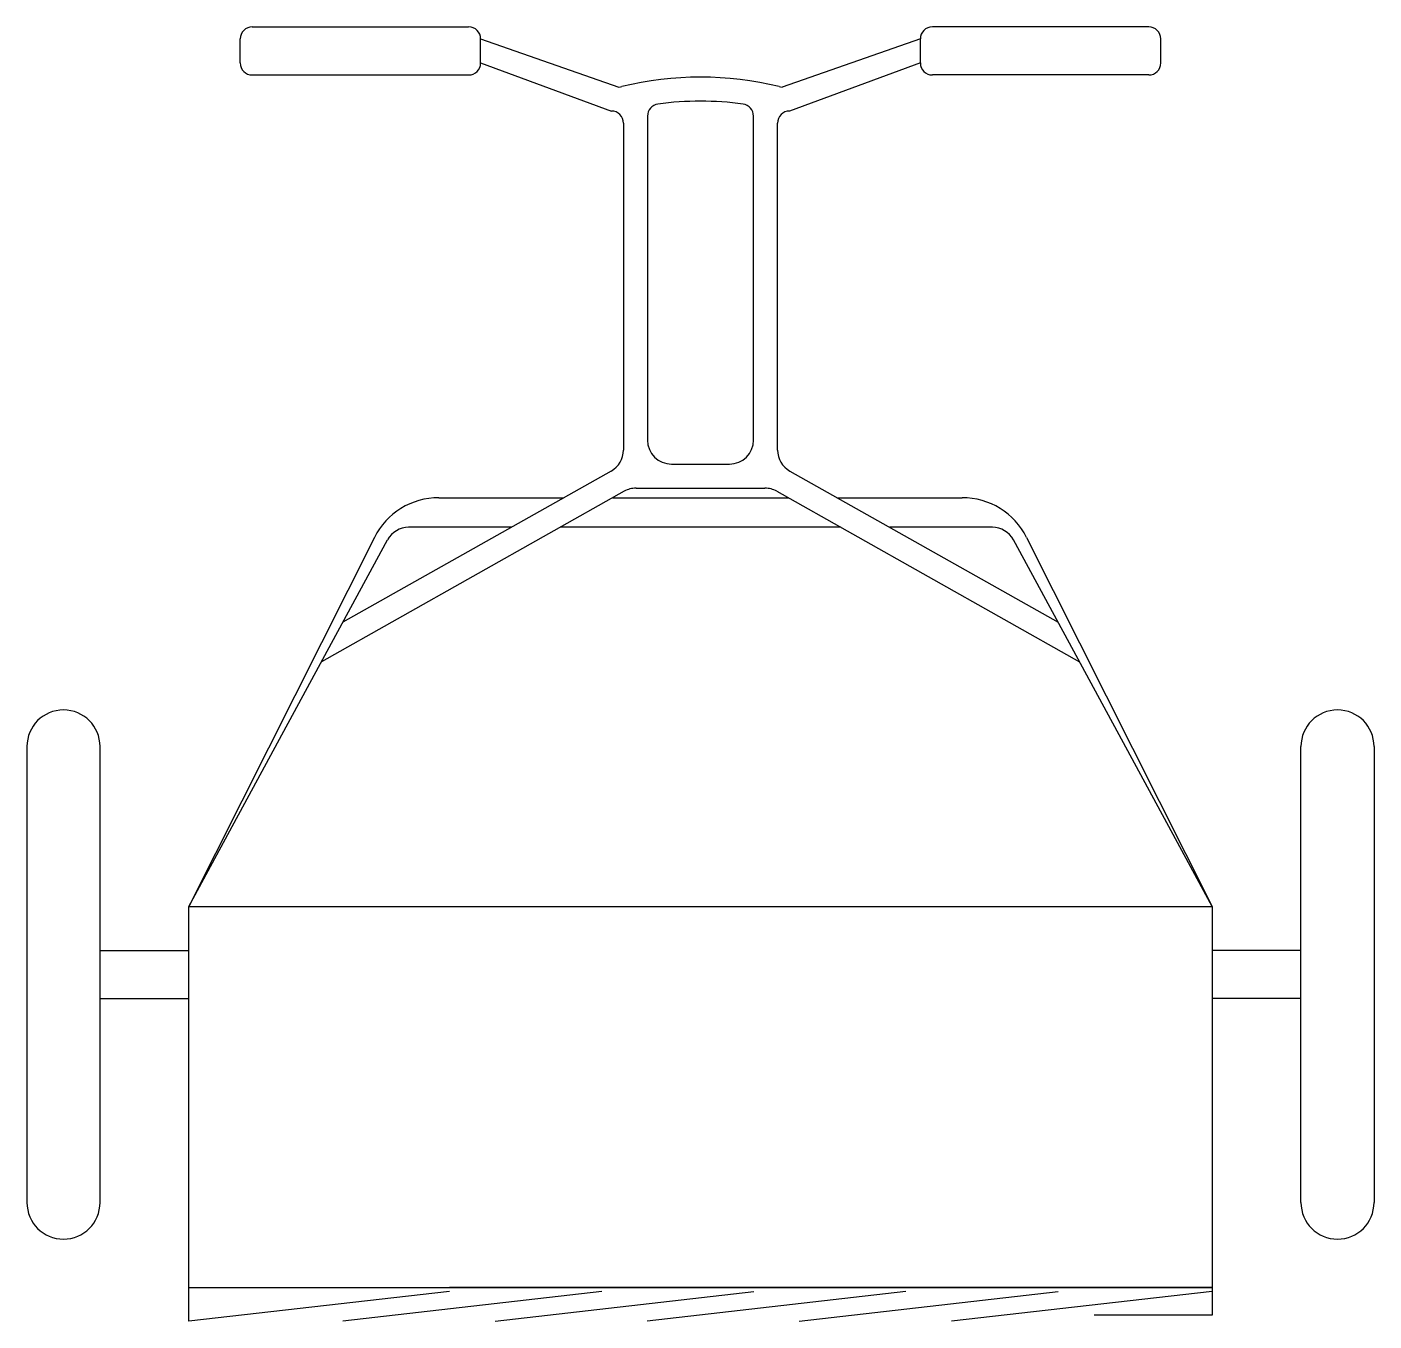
# Model space of a CAD drawing. Extents: x -0.28 to 0.28, y -0.154 to 0.384.
import ezdxf

# ---------------------------------------------------------------- set-up
doc = ezdxf.new("R2010")
doc.units = 0
doc.header["$LTSCALE"] = 0.375
doc.layers.get('0').update_dxf_attribs({"color": 155, "linetype": 'CONTINUOUS'})

msp = doc.modelspace()

# ---------------------------------------------------------------- linework, layer by layer
at = {"color": 0, "linetype": 'BYBLOCK'}
for p, q in [((-0.1864694999999994, 0.3843789999999991), (-0.09646949999999954, 0.3843789999999991)), ((0.1864694999999958, 0.3843789999999991), (0.09646949999999777, 0.3843789999999991)), ((-0.1914694999999984, 0.3693790000000003), (-0.1914694999999984, 0.3793790000000001)), ((-0.09146950000000054, 0.3793790000000001), (-0.03391719847329, 0.3593790000000006)), ((-0.09146950000000054, 0.3693790000000003), (-0.09146950000000054, 0.3793790000000001)), ((0.09146949999999698, 0.3793790000000001), (0.03391719847328822, 0.3593790000000006)), ((0.09146949999999698, 0.3693790000000003), (0.09146949999999698, 0.3793790000000001)), ((0.1914694999999966, 0.3693790000000003), (0.1914694999999966, 0.3793790000000001)), ((-0.1864694999999994, 0.3643789999999996), (-0.09646949999999954, 0.3643789999999996)), ((-0.09146950000000054, 0.3693790000000003), (-0.03704849999999915, 0.3493790000000008)), ((0.09146949999999698, 0.3693790000000003), (0.03704849999999738, 0.3493790000000008)), ((0.1864694999999958, 0.3643789999999996), (0.09646949999999777, 0.3643789999999996)), ((-0.03204850000000015, 0.344379), (-0.03204849999999837, 0.2082680025626598)), ((-0.02204850000000036, 0.3472912998408617), (-0.02204850000000036, 0.2124240000000004)), ((0.02204850000000036, 0.2124240000000004), (0.02204850000000036, 0.3472912998408617)), ((0.03204850000000015, 0.2082680025626598), (0.03204850000000015, 0.3443790000000018)), ((-0.01204850000000057, 0.2024240000000006), (0.01204850000000057, 0.2024240000000006)), ((-0.03714007862552826, 0.1995555172909), (-0.1487374999999993, 0.1366840000000007)), ((0.03714007862553004, 0.1995555172908983), (0.1487374999999993, 0.1366840000000007)), ((-0.0317107754957302, 0.1911364852717625), (-0.1576855546973324, 0.1201650827855527)), ((-0.02680235412126031, 0.1924240000000008), (0.02680235412126208, 0.1924240000000008)), ((0.03171077549573198, 0.1911364852717625), (0.1576855546973341, 0.1201650827855509)), ((-0.1088714381407634, 0.1884540000000001), (-0.05684535625190179, 0.1884540000000001)), ((-0.03647220725533806, 0.1884540000000001), (0.03647220725533806, 0.1884540000000001)), ((0.05684535625190179, 0.1884540000000001), (0.1088714381407616, 0.1884540000000001)), ((-0.07872409999999874, 0.1761280000000021), (-0.1214163619668582, 0.1761280000000021)), ((0.05835095100343501, 0.1761280000000021), (-0.05835095100343679, 0.1761280000000021)), ((0.1214163619668582, 0.1761280000000003), (0.07872409999999874, 0.1761280000000003)), ((-0.135678327338681, 0.1719221361565211), (-0.2128344999999996, 0.01835100000000089)), ((-0.2128344999999996, 0.01835100000000089), (-0.13020929427433, 0.1708908081460638)), ((0.2128344999999996, 0.01835100000000089), (0.13020929427433, 0.1708908081460638)), ((0.1356783273386792, 0.1719221361565193), (0.2128344999999996, 0.01835100000000089)), ((-0.2802194999999994, 0.08491300000000024), (-0.2802194999999994, -0.1049129999999998)), ((-0.2498144999999994, -0.1049129999999998), (-0.2498144999999994, 0.08491300000000024)), ((0.2498135000000001, -0.1049129999999998), (0.2498135000000001, 0.08491300000000024)), ((0.2802185000000001, 0.08491300000000024), (0.2802185000000001, -0.1049129999999998)), ((-0.2128344999999996, -0.1517529999999994), (-0.2128344999999996, 0.01835100000000089)), ((-0.2128344999999996, 0.01835100000000089), (0.2128344999999996, 0.01835100000000089)), ((0.2128344999999996, 0.01835100000000089), (0.2128344999999996, -0.1517529999999994)), ((-0.2498144999999994, 0), (-0.2128344999999996, 0)), ((0.2498135000000001, 0), (0.2128344999999996, 0)), ((-0.2498144999999994, -0.01999999999999957), (-0.2128344999999996, -0.01999999999999957)), ((0.2498135000000001, -0.01999999999999957), (0.2128344999999996, -0.01999999999999957)), ((-0.2128344999999996, -0.1402479999999997), (0.2128344999999996, -0.1402479999999997)), ((-0.1043634999999998, -0.1418919999999986), (-0.2128344999999996, -0.1542180000000002)), ((-0.04108850000000075, -0.1418919999999986), (-0.1487374999999993, -0.1542180000000002)), ((0.2128344999999996, -0.1402479999999997), (-0.1043634999999998, -0.1402479999999997)), ((-0.08546250000000022, -0.1542180000000002), (0.02218749999999936, -0.1418919999999986)), ((0.08546250000000022, -0.1418919999999986), (-0.02218749999999936, -0.1542180000000002)), ((0.04108749999999972, -0.1542180000000002), (0.1487374999999993, -0.1418919999999986)), ((0.2128344999999996, -0.1418919999999986), (0.1043625000000006, -0.1542180000000002)), ((0.2128344999999996, -0.1402479999999997), (0.2128344999999996, -0.1418919999999986)), ((-0.2128344999999996, -0.1542180000000002), (-0.2128344999999996, -0.1517529999999994)), ((0.2128344999999996, -0.1517529999999994), (0.1637432688073144, -0.1517529999999994))]:
    msp.add_line(p, q, dxfattribs=at)
for centre, radius, start, end in [((-0.1864694999999994, 0.3793790000000001), 0.005, 90, 180.0000000000051), ((-0.09646949999999954, 0.3793790000000001), 0.005, 0, 89.99999999999977), ((0.09646949999999777, 0.3793790000000001), 0.005, 90.00000000000017, 180), ((0.1864694999999958, 0.3793790000000001), 0.005, 359.9999999999949, 90), ((-0.1864694999999994, 0.3693790000000003), 0.005, 180, 270), ((-0.09646949999999954, 0.3693790000000003), 0.005, 270.0000000000002, 0), ((0.09646949999999777, 0.3693790000000003), 0.005, 180, 269.9999999999998), ((0.1864694999999958, 0.3693790000000003), 0.005, 270, 0), ((-0.03391719847329, 0.3643789999999996), 0.005, 270, 283.8152102962156), ((0, 0.2264509796787735), 0.1370370203222117, 76.1847897037825, 103.8152102962179), ((0.03391719847328822, 0.3643789999999996), 0.005, 256.1847897037844, 270), ((0, 0.2264509796787735), 0.1270370203222117, 81.96954709659786, 98.03045290340167), ((-0.03704849999999915, 0.344379), 0.005, 0, 90.00000000000017), ((-0.01704849999999958, 0.3472912998408617), 0.005, 98.03045290339776, 180), ((0.0170484999999978, 0.3472912998408617), 0.005, 0, 81.96954709660226), ((0.03704849999999738, 0.344379), 0.005, 89.99999999999977, 180), ((-0.04204849999999816, 0.2082680025626598), 0.01, 299.3959478649211, 3.180554681463517e-13), ((-0.01204850000000057, 0.2124240000000004), 0.01, 180, 270), ((0.01204850000000057, 0.2124240000000004), 0.01, 270.0000000000006, 0), ((0.04204849999999993, 0.2082680025626598), 0.01, 180, 240.6040521350787), ((-0.02680235412126031, 0.182424000000001), 0.01, 90, 119.3959478649213), ((0.02680235412126208, 0.182424000000001), 0.01, 60.60405213507873, 90), ((-0.1088714381407634, 0.1584540000000008), 0.03, 90, 153.3244406882946), ((0.1088714381407616, 0.158453999999999), 0.03, 26.67555931170608, 90), ((-0.1214163619668582, 0.1661280000000005), 0.01, 90.0000000000005, 151.5572234576609), ((0.1214163619668582, 0.1661280000000005), 0.01, 28.44277654233937, 90), ((-0.2650170000000003, 0.08491300000000024), 0.01520250000000001, 0, 180), ((0.265016000000001, 0.08491300000000024), 0.01520249999999956, 0, 180), ((-0.2650170000000003, -0.1049129999999998), 0.01520250000000001, 180, 0), ((0.265016000000001, -0.1049129999999998), 0.01520249999999956, 180, 0)]:
    msp.add_arc(centre, radius, start, end, dxfattribs=at)

doc.saveas('drawing.dxf')
